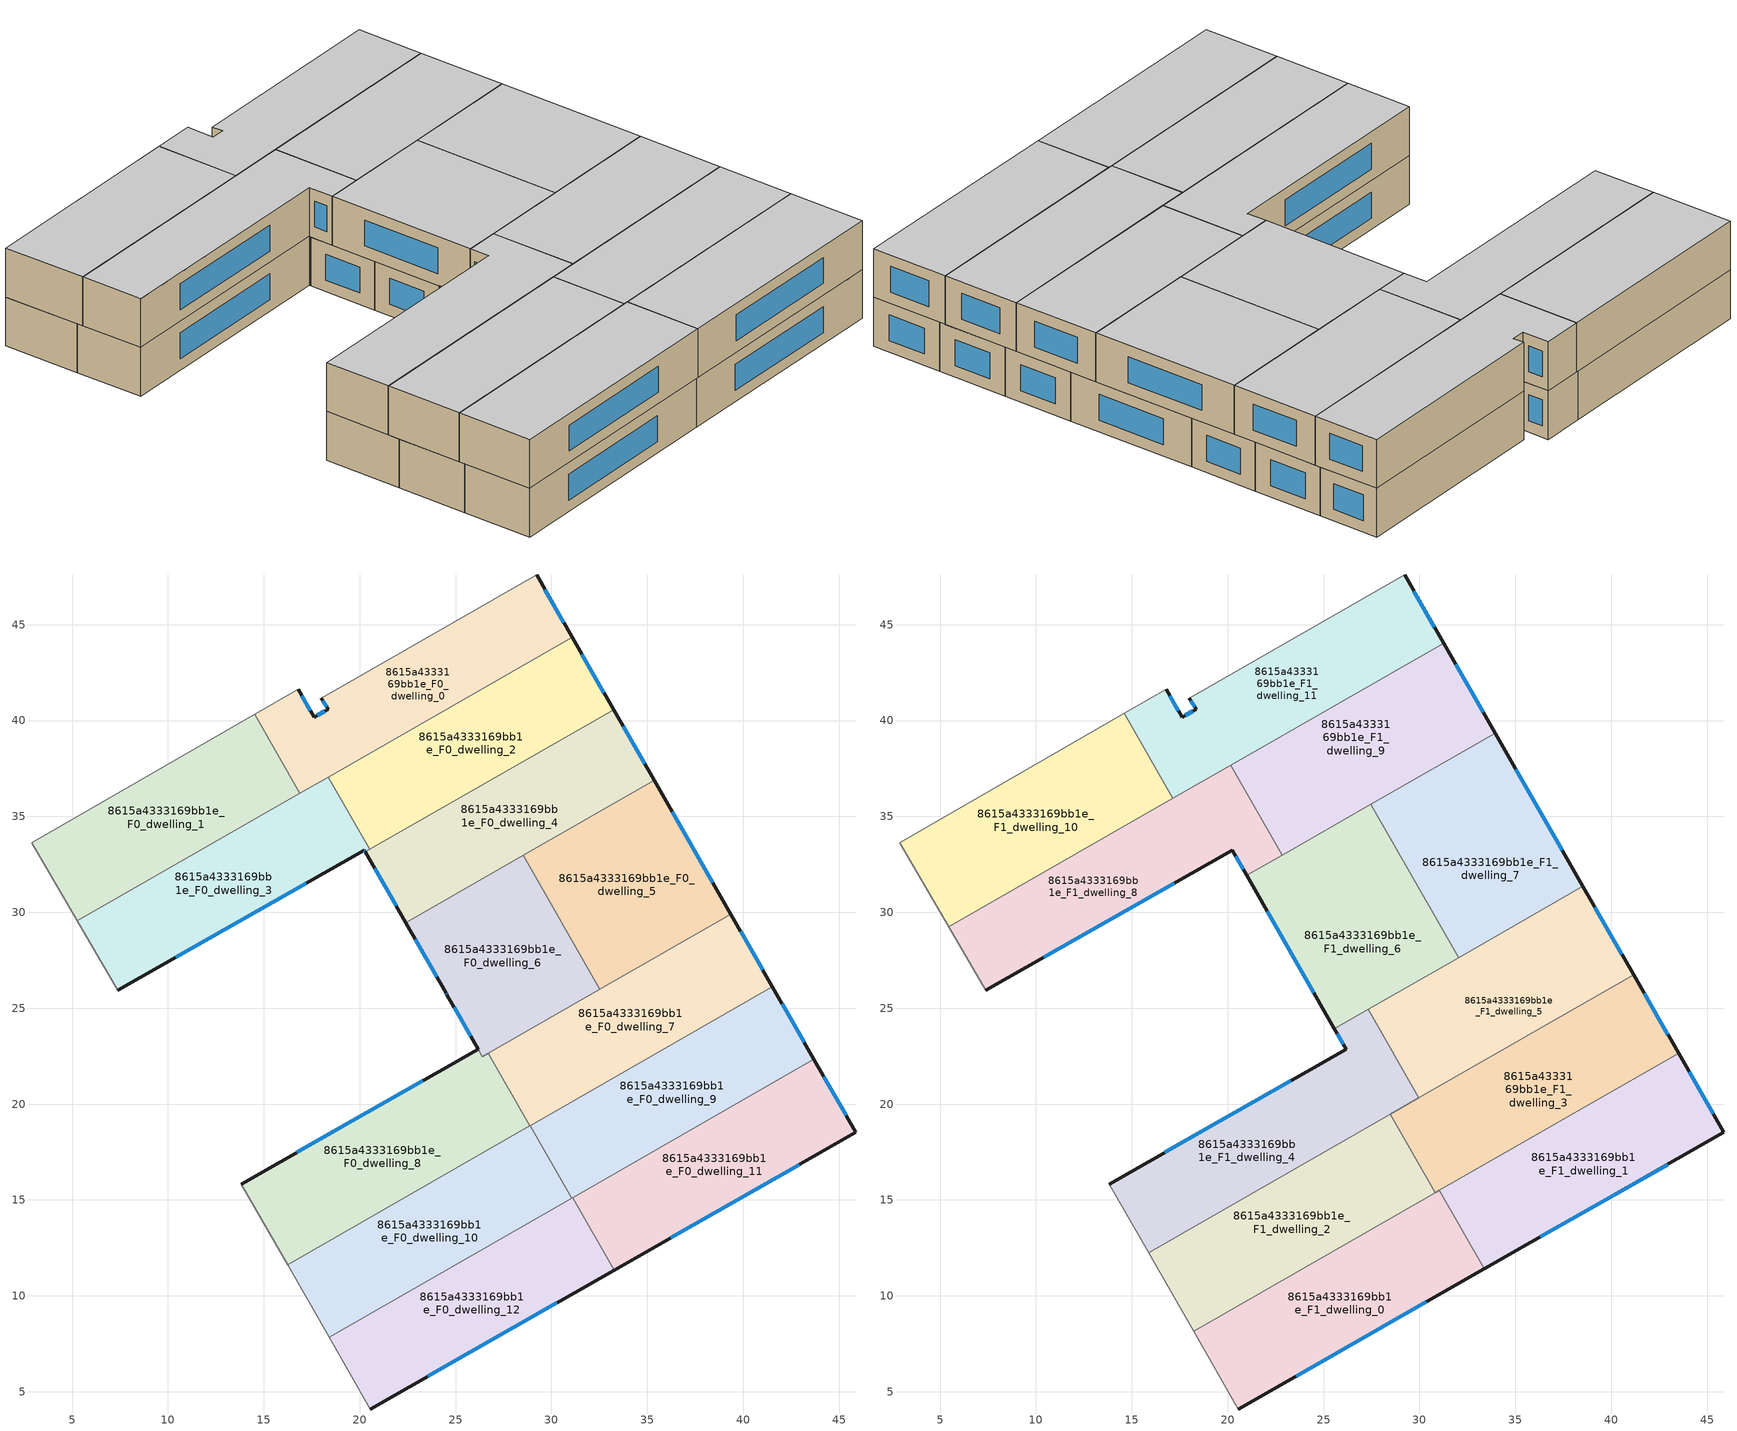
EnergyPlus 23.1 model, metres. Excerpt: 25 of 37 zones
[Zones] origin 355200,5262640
8615a4333169bb1e_F0_dwelling_0
 floor ground (EU_floor_Construction): 29.22,47.59 31.09,44.33 16.88,36.2 14.52,40.32 16.78,41.62 17.62,40.17 18.36,40.6 17.99,41.16 z0
 wall outside (EU_wall_Construction): 17.99,41.16 18.36,40.6 17.62,40.17 16.78,41.62 / 31.09,44.33 29.22,47.59 z0:3
 wall adiabatic (EU_wall_Construction): 29.22,47.59 17.99,41.16 / 16.78,41.62 14.52,40.32 z0:3
 wall to 8615a4333169bb1e_F0_dwelling_1 (EU_wall_Construction): 14.52,40.32 16.88,36.2 z0:3
 wall to 8615a4333169bb1e_F0_dwelling_2 (EU_wall_Construction): 18.37,37.05 31.09,44.33 z0:3
 wall to 8615a4333169bb1e_F0_dwelling_3 (EU_wall_Construction): 16.88,36.2 18.37,37.05 z0:3
 window (EU_Window_Construction): 18.08,41.03 18.27,40.73 / 30.65,45.1 29.66,46.82 / 17.43,40.51 16.98,41.28 / 18.18,40.5 17.79,40.27 z0.7:2.3
8615a4333169bb1e_F0_dwelling_1
 floor ground (EU_floor_Construction): 14.52,40.32 16.88,36.2 5.28,29.55 2.89,33.64 z0
 wall adiabatic (EU_wall_Construction): 14.52,40.32 2.89,33.64 5.28,29.55 z0:3
 wall to 8615a4333169bb1e_F0_dwelling_3 (EU_wall_Construction): 5.28,29.55 16.88,36.2 z0:3
 ceiling adiabatic (EU_roof_Construction): 16.88,36.2 14.52,40.32 2.89,33.64 5.28,29.55 z3
8615a4333169bb1e_F0_dwelling_10
 floor ground (EU_floor_Construction): 28.88,18.87 31.05,15.09 18.41,7.85 16.24,11.63 z0
 wall to 8615a4333169bb1e_F0_dwelling_9 (EU_wall_Construction): 31.05,15.09 28.88,18.87 z0:3
 wall adiabatic (EU_wall_Construction): 16.24,11.63 18.41,7.85 z0:3
 wall to 8615a4333169bb1e_F0_dwelling_8 (EU_wall_Construction): 28.88,18.87 16.24,11.63 z0:3
 wall to 8615a4333169bb1e_F0_dwelling_12 (EU_wall_Construction): 18.41,7.85 31.05,15.09 z0:3
 ceiling adiabatic (EU_roof_Construction): 30.81,15.38 28.83,18.84 16.24,11.63 18.22,8.17 z3
8615a4333169bb1e_F0_dwelling_11
 floor ground (EU_floor_Construction): 43.69,22.33 45.87,18.52 33.26,11.34 31.1,15.12 z0
 wall outside (EU_wall_Construction): 33.26,11.34 45.87,18.52 43.69,22.33 z0:3
 wall to 8615a4333169bb1e_F0_dwelling_12 (EU_wall_Construction): 31.1,15.12 33.26,11.34 z0:3
 wall to 8615a4333169bb1e_F0_dwelling_9 (EU_wall_Construction): 43.69,22.33 31.1,15.12 z0:3
 window (EU_Window_Construction): 36.22,13.03 42.91,16.83 / 45.36,19.42 44.2,21.44 z0.7:2.3
 ceiling adiabatic (EU_roof_Construction): 45.87,18.52 43.69,22.33 31.1,15.12 33.26,11.34 z3
8615a4333169bb1e_F0_dwelling_12
 floor ground (EU_floor_Construction): 31.1,15.12 33.26,11.34 20.56,4.1 18.41,7.85 z0
 wall outside (EU_wall_Construction): 20.56,4.1 33.26,11.34 z0:3
 wall adiabatic (EU_wall_Construction): 18.41,7.85 20.56,4.1 z0:3
 wall to 8615a4333169bb1e_F0_dwelling_9 (EU_wall_Construction): 31.1,15.12 31.05,15.09 z0:3
 window (EU_Window_Construction): 23.54,5.8 30.28,9.64 z0.7:2.3
8615a4333169bb1e_F0_dwelling_2
 floor ground (EU_floor_Construction): 31.09,44.33 33.24,40.58 20.53,33.29 18.37,37.05 z0
 wall outside (EU_wall_Construction): 33.24,40.58 31.09,44.33 z0:3
 wall to 8615a4333169bb1e_F0_dwelling_3 (EU_wall_Construction): 18.37,37.05 20.53,33.29 z0:3
 wall to 8615a4333169bb1e_F0_dwelling_4 (EU_wall_Construction): 20.53,33.29 33.24,40.58 z0:3
 window (EU_Window_Construction): 32.73,41.46 31.59,43.45 z0.7:2.3
8615a4333169bb1e_F0_dwelling_3
 floor ground (EU_floor_Construction): 18.37,37.05 20.53,33.29 20.28,33.15 20.23,33.24 7.38,25.93 5.28,29.55 z0
 wall outside (EU_wall_Construction): 7.38,25.93 20.23,33.24 20.28,33.15 z0:3
 wall adiabatic (EU_wall_Construction): 5.28,29.55 7.38,25.93 z0:3
 wall to 8615a4333169bb1e_F0_dwelling_4 (EU_wall_Construction): 20.28,33.15 20.53,33.29 z0:3
 window (EU_Window_Construction): 10.4,27.65 17.21,31.53 / 20.24,33.22 20.27,33.18 z0.7:2.3
 ceiling adiabatic (EU_roof_Construction): 18.55,36.75 18.37,37.05 5.28,29.55 5.46,29.24 z3
8615a4333169bb1e_F0_dwelling_4
 floor ground (EU_floor_Construction): 33.24,40.58 35.35,36.88 22.4,29.46 20.28,33.15 z0
 wall outside (EU_wall_Construction): 20.28,33.15 22.4,29.46 / 35.35,36.88 33.24,40.58 z0:3
 wall to 8615a4333169bb1e_F0_dwelling_5 (EU_wall_Construction): 28.52,32.97 35.35,36.88 z0:3
 wall to 8615a4333169bb1e_F0_dwelling_6 (EU_wall_Construction): 22.4,29.46 28.51,32.97 z0:3
 window (EU_Window_Construction): 20.78,32.29 21.9,30.33 / 34.86,37.75 33.74,39.71 z0.7:2.3
8615a4333169bb1e_F0_dwelling_5
 floor ground (EU_floor_Construction): 35.35,36.88 39.36,29.89 32.52,25.98 28.52,32.97 z0
 wall outside (EU_wall_Construction): 39.36,29.89 35.35,36.88 z0:3
 wall to 8615a4333169bb1e_F0_dwelling_6 (EU_wall_Construction): 28.52,32.97 32.52,25.98 z0:3
 wall to 8615a4333169bb1e_F0_dwelling_7 (EU_wall_Construction): 32.52,25.98 39.36,29.89 z0:3
 window (EU_Window_Construction): 38.42,31.54 36.29,35.24 z0.7:2.3
 ceiling adiabatic (EU_roof_Construction): 38.52,31.35 35.35,36.88 28.87,33.18 32.04,27.64 31.68,27.43 z3
8615a4333169bb1e_F0_dwelling_6
 floor ground (EU_floor_Construction): 28.52,32.97 32.52,25.98 26.4,22.47 24.54,25.71 24.51,25.77 22.4,29.46 z0
 wall outside (EU_wall_Construction): 22.4,29.46 24.51,25.77 24.54,25.71 / 24.55,25.71 26.18,22.87 z0:3
 wall to 8615a4333169bb1e_F0_dwelling_8 (EU_wall_Construction): 26.18,22.87 26.4,22.47 26.71,22.65 z0:3
 wall to 8615a4333169bb1e_F0_dwelling_7 (EU_wall_Construction): 26.71,22.65 32.52,25.98 z0:3
 window (EU_Window_Construction): 24.52,25.76 24.54,25.73 / 22.89,28.6 24.02,26.64 / 24.93,25.04 25.79,23.54 z0.7:2.3
8615a4333169bb1e_F0_dwelling_7
 floor ground (EU_floor_Construction): 39.36,29.89 41.52,26.11 28.88,18.87 26.71,22.65 z0
 wall outside (EU_wall_Construction): 41.52,26.11 39.36,29.89 z0:3
 wall to 8615a4333169bb1e_F0_dwelling_8 (EU_wall_Construction): 26.71,22.65 28.88,18.87 z0:3
 wall to 8615a4333169bb1e_F0_dwelling_9 (EU_wall_Construction): 28.88,18.87 41.52,26.11 z0:3
 window (EU_Window_Construction): 41.01,27 39.86,29.01 z0.7:2.3
 ceiling adiabatic (EU_roof_Construction): 41.52,26.11 39.36,29.89 28.16,23.48 29.96,20.33 28.52,19.5 28.88,18.87 z3
8615a4333169bb1e_F0_dwelling_8
 floor ground (EU_floor_Construction): 26.71,22.65 28.88,18.87 16.24,11.63 13.82,15.83 26.18,22.87 26.4,22.47 z0
 wall outside (EU_wall_Construction): 26.18,22.87 13.82,15.83 z0:3
 wall adiabatic (EU_wall_Construction): 13.82,15.83 16.24,11.63 z0:3
 window (EU_Window_Construction): 23.28,21.22 16.72,17.48 z0.7:2.3
 ceiling adiabatic (EU_roof_Construction): 28.88,18.87 28.52,19.5 15.87,12.26 16.24,11.63 z3
8615a4333169bb1e_F0_dwelling_9
 floor ground (EU_floor_Construction): 41.52,26.11 43.69,22.33 31.05,15.09 28.88,18.87 z0
 wall outside (EU_wall_Construction): 43.69,22.33 41.52,26.11 z0:3
 window (EU_Window_Construction): 43.18,23.22 42.03,25.23 z0.7:2.3
 ceiling adiabatic (EU_roof_Construction): 43.51,22.65 41.52,26.11 28.88,18.87 31.05,15.09 31.21,15.19 31.03,15.5 z3
8615a4333169bb1e_F1_dwelling_0
 floor to 8615a4333169bb1e_F0_dwelling_12 (EU_floor_Construction): 31.1,15.12 33.26,11.34 20.56,4.1 18.41,7.85 z3
 floor to 8615a4333169bb1e_F0_dwelling_10 (EU_floor_Construction): 30.87,15.41 31.05,15.09 18.41,7.85 18.22,8.17 z3
 floor adiabatic (EU_floor_Construction): 31.1,15.12 31.05,15.09 30.87,15.41 31.03,15.5 33.38,11.41 33.26,11.34 z3
 wall outside (EU_wall_Construction): 20.56,4.1 33.38,11.41 z3:6
 wall to 8615a4333169bb1e_F1_dwelling_1 (EU_wall_Construction): 33.38,11.41 31.03,15.5 z3:6
 wall adiabatic (EU_wall_Construction): 18.22,8.17 20.56,4.1 z3:6
 wall to 8615a4333169bb1e_F1_dwelling_2 (EU_wall_Construction): 30.81,15.38 18.22,8.17 z3:6
 wall to 8615a4333169bb1e_F1_dwelling_3 (EU_wall_Construction): 31.03,15.5 30.81,15.38 z3:6
 window (EU_Window_Construction): 23.57,5.82 30.37,9.69 z3.7:5.3
 ceiling to 8615a4333169bb1e_F2_dwelling_0 (EU_floor_Construction): 33.38,11.41 31.03,15.5 18.22,8.17 20.56,4.1 z6
8615a4333169bb1e_F1_dwelling_1
 floor adiabatic (EU_floor_Construction): 43.69,22.33 45.87,18.52 33.38,11.41 31.21,15.19 z3
 floor to 8615a4333169bb1e_F0_dwelling_9 (EU_floor_Construction): 43.51,22.65 43.69,22.33 31.21,15.19 31.03,15.5 z3
 wall outside (EU_wall_Construction): 33.38,11.41 45.87,18.52 43.51,22.65 z3:6
 wall to 8615a4333169bb1e_F1_dwelling_3 (EU_wall_Construction): 43.51,22.65 31.03,15.5 z3:6
 window (EU_Window_Construction): 45.32,19.49 44.06,21.68 / 36.31,13.08 42.94,16.85 z3.7:5.3
 ceiling to 8615a4333169bb1e_F2_dwelling_1 (EU_floor_Construction): 45.87,18.52 43.51,22.65 31.03,15.5 33.38,11.41 z6
8615a4333169bb1e_F1_dwelling_10
 floor to 8615a4333169bb1e_F0_dwelling_0 (EU_floor_Construction): 14.61,40.37 16.97,36.25 16.88,36.2 14.52,40.32 z3
 floor adiabatic (EU_floor_Construction): 14.52,40.32 16.88,36.2 16.97,36.25 17.15,35.94 5.46,29.24 2.89,33.64 z3
 wall adiabatic (EU_wall_Construction): 14.61,40.37 2.89,33.64 5.46,29.24 z3:6
 wall to 8615a4333169bb1e_F1_dwelling_11 (EU_wall_Construction): 17.15,35.94 14.61,40.37 z3:6
 wall to 8615a4333169bb1e_F1_dwelling_8 (EU_wall_Construction): 5.46,29.24 17.15,35.94 z3:6
 ceiling to 8615a4333169bb1e_F2_dwelling_10 (EU_floor_Construction): 17.15,35.94 14.61,40.37 2.89,33.64 5.46,29.24 z6
8615a4333169bb1e_F1_dwelling_11
 floor to 8615a4333169bb1e_F0_dwelling_0 (EU_floor_Construction): 29.22,47.59 31.08,44.33 16.97,36.25 14.61,40.37 16.78,41.62 17.62,40.17 18.36,40.6 17.99,41.16 z3
 floor to 8615a4333169bb1e_F0_dwelling_2 (EU_floor_Construction): 31.08,44.33 31.26,44.03 18.55,36.75 18.37,37.05 z3
 floor adiabatic (EU_floor_Construction): 18.37,37.05 18.55,36.75 17.15,35.94 16.97,36.25 z3
 wall outside (EU_wall_Construction): 17.99,41.16 18.36,40.6 17.62,40.17 16.78,41.62 / 31.26,44.03 29.22,47.59 z3:6
 wall adiabatic (EU_wall_Construction): 29.22,47.59 17.99,41.16 / 16.78,41.62 14.61,40.37 z3:6
 wall to 8615a4333169bb1e_F1_dwelling_9 (EU_wall_Construction): 20.15,37.66 31.26,44.03 z3:6
 wall to 8615a4333169bb1e_F1_dwelling_8 (EU_wall_Construction): 17.15,35.94 20.15,37.66 z3:6
 window (EU_Window_Construction): 18.08,41.03 18.27,40.73 / 30.78,44.86 29.7,46.75 / 17.43,40.51 16.98,41.28 / 18.18,40.5 17.79,40.27 z3.7:5.3
 ceiling to 8615a4333169bb1e_F2_dwelling_11 (EU_floor_Construction): 31.26,44.03 29.22,47.59 17.99,41.16 18.36,40.6 17.62,40.17 16.78,41.62 14.61,40.37 17.15,35.94 z6
8615a4333169bb1e_F1_dwelling_2
 floor adiabatic (EU_floor_Construction): 28.47,19.47 30.81,15.38 18.22,8.17 15.87,12.26 z3
 wall to 8615a4333169bb1e_F1_dwelling_3 (EU_wall_Construction): 30.81,15.38 28.47,19.47 z3:6
 wall adiabatic (EU_wall_Construction): 15.87,12.26 18.22,8.17 z3:6
 wall to 8615a4333169bb1e_F1_dwelling_4 (EU_wall_Construction): 28.47,19.47 15.87,12.26 z3:6
 ceiling to 8615a4333169bb1e_F2_dwelling_2 (EU_floor_Construction): 30.81,15.38 28.47,19.47 15.87,12.26 18.22,8.17 z6
8615a4333169bb1e_F1_dwelling_3
 floor adiabatic (EU_floor_Construction): 41.52,26.11 43.51,22.65 30.87,15.41 28.88,18.87 z3; 41.16,26.74 41.52,26.11 28.83,18.84 28.47,19.47 z3
 floor to 8615a4333169bb1e_F0_dwelling_10 (EU_floor_Construction): 28.88,18.87 30.87,15.41 30.81,15.38 28.83,18.84 z3
 wall outside (EU_wall_Construction): 43.51,22.65 41.16,26.74 z3:6
 wall to 8615a4333169bb1e_F1_dwelling_5 (EU_wall_Construction): 41.16,26.74 29.96,20.33 z3:6
 wall to 8615a4333169bb1e_F1_dwelling_4 (EU_wall_Construction): 29.96,20.33 28.47,19.47 z3:6
 window (EU_Window_Construction): 42.96,23.61 41.71,25.78 z3.7:5.3
 ceiling to 8615a4333169bb1e_F2_dwelling_3 (EU_floor_Construction): 43.51,22.65 41.16,26.74 28.47,19.47 30.81,15.38 z6
8615a4333169bb1e_F1_dwelling_4
 floor to 8615a4333169bb1e_F0_dwelling_8 (EU_floor_Construction): 26.71,22.65 28.52,19.5 15.87,12.26 13.82,15.83 26.18,22.87 26.4,22.47 z3
 floor to 8615a4333169bb1e_F0_dwelling_7 (EU_floor_Construction): 28.16,23.48 29.96,20.33 28.52,19.5 26.71,22.65 z3
 floor to 8615a4333169bb1e_F0_dwelling_6 (EU_floor_Construction): 27.33,24.94 28.16,23.48 26.4,22.47 25.57,23.93 z3
 wall outside (EU_wall_Construction): 25.57,23.93 26.18,22.87 13.82,15.83 z3:6
 wall to 8615a4333169bb1e_F1_dwelling_5 (EU_wall_Construction): 29.96,20.33 27.33,24.94 z3:6
 wall adiabatic (EU_wall_Construction): 13.82,15.83 15.87,12.26 z3:6
 wall to 8615a4333169bb1e_F1_dwelling_6 (EU_wall_Construction): 27.33,24.94 25.57,23.93 z3:6
 window (EU_Window_Construction): 23.28,21.22 16.72,17.48 / 25.71,23.68 26.03,23.12 z3.7:5.3
 ceiling to 8615a4333169bb1e_F2_dwelling_4 (EU_floor_Construction): 29.96,20.33 27.33,24.94 25.57,23.93 26.18,22.87 13.82,15.83 15.87,12.26 z6
8615a4333169bb1e_F1_dwelling_5
 floor to 8615a4333169bb1e_F0_dwelling_5 (EU_floor_Construction): 38.52,31.35 39.36,29.89 32.52,25.98 31.68,27.43 z3
 floor adiabatic (EU_floor_Construction): 39.36,29.89 41.16,26.74 29.96,20.33 28.16,23.48 z3
 floor to 8615a4333169bb1e_F0_dwelling_6 (EU_floor_Construction): 31.68,27.43 32.52,25.98 28.16,23.48 27.33,24.94 z3
 wall outside (EU_wall_Construction): 41.16,26.74 38.52,31.35 z3:6
 wall to 8615a4333169bb1e_F1_dwelling_7 (EU_wall_Construction): 38.52,31.35 32.05,27.64 z3:6
 wall to 8615a4333169bb1e_F1_dwelling_6 (EU_wall_Construction): 32.04,27.64 27.32,24.94 z3:6
 window (EU_Window_Construction): 40.54,27.83 39.14,30.27 z3.7:5.3
 ceiling to 8615a4333169bb1e_F2_dwelling_5 (EU_floor_Construction): 41.16,26.74 38.52,31.35 27.33,24.94 29.96,20.33 z6
8615a4333169bb1e_F1_dwelling_6
 floor to 8615a4333169bb1e_F0_dwelling_4 (EU_floor_Construction): 27.47,35.63 28.88,33.17 22.4,29.46 20.99,31.92 z3
 floor to 8615a4333169bb1e_F0_dwelling_6 (EU_floor_Construction): 28.52,32.97 31.68,27.43 25.57,23.93 22.4,29.46 z3
 floor to 8615a4333169bb1e_F0_dwelling_5 (EU_floor_Construction): 28.87,33.18 32.04,27.64 31.68,27.43 28.52,32.97 z3
 wall outside (EU_wall_Construction): 20.99,31.92 25.57,23.93 z3:6
 wall to 8615a4333169bb1e_F1_dwelling_7 (EU_wall_Construction): 32.04,27.64 27.47,35.63 z3:6
 wall to 8615a4333169bb1e_F1_dwelling_9 (EU_wall_Construction): 27.47,35.63 22.83,32.98 z3:6
 wall to 8615a4333169bb1e_F1_dwelling_8 (EU_wall_Construction): 22.83,32.98 20.99,31.92 z3:6
 window (EU_Window_Construction): 22.06,30.05 24.49,25.81 z3.7:5.3
 ceiling to 8615a4333169bb1e_F2_dwelling_6 (EU_floor_Construction): 32.04,27.64 27.47,35.63 20.99,31.92 25.57,23.93 z6
8615a4333169bb1e_F1_dwelling_7
 floor to 8615a4333169bb1e_F0_dwelling_4 (EU_floor_Construction): 33.94,39.34 35.35,36.88 28.88,33.17 27.47,35.63 z3
 floor adiabatic (EU_floor_Construction): 35.35,36.88 38.52,31.35 32.04,27.64 28.88,33.17 z3
 wall outside (EU_wall_Construction): 38.52,31.35 33.94,39.34 z3:6
 wall to 8615a4333169bb1e_F1_dwelling_9 (EU_wall_Construction): 33.94,39.34 27.47,35.64 z3:6
 window (EU_Window_Construction): 37.45,33.23 35.02,37.47 z3.7:5.3
 ceiling to 8615a4333169bb1e_F2_dwelling_7 (EU_floor_Construction): 38.52,31.35 33.94,39.34 27.47,35.63 32.04,27.64 z6
8615a4333169bb1e_F1_dwelling_8
 floor to 8615a4333169bb1e_F0_dwelling_3 (EU_floor_Construction): 18.55,36.75 20.53,33.29 20.28,33.15 20.23,33.24 7.38,25.93 5.46,29.24 z3
 floor to 8615a4333169bb1e_F0_dwelling_2 (EU_floor_Construction): 20.15,37.66 22.13,34.21 20.53,33.29 18.55,36.75 z3
 floor to 8615a4333169bb1e_F0_dwelling_4 (EU_floor_Construction): 22.13,34.21 22.83,32.98 20.99,31.92 20.28,33.15 20.53,33.29 z3
 wall outside (EU_wall_Construction): 7.38,25.93 20.23,33.24 20.99,31.92 z3:6
 wall to 8615a4333169bb1e_F1_dwelling_9 (EU_wall_Construction): 22.83,32.98 20.15,37.66 z3:6
 wall adiabatic (EU_wall_Construction): 5.46,29.24 7.38,25.93 z3:6
 window (EU_Window_Construction): 20.41,32.93 20.81,32.23 / 10.4,27.65 17.21,31.53 z3.7:5.3
 ceiling to 8615a4333169bb1e_F2_dwelling_8 (EU_floor_Construction): 20.99,31.92 22.83,32.98 20.15,37.66 5.46,29.24 7.38,25.93 20.23,33.24 z6
8615a4333169bb1e_F1_dwelling_9
 floor to 8615a4333169bb1e_F0_dwelling_2 (EU_floor_Construction): 31.26,44.03 33.24,40.57 22.13,34.21 20.15,37.66 z3
 floor to 8615a4333169bb1e_F0_dwelling_4 (EU_floor_Construction): 33.24,40.57 33.94,39.34 22.83,32.98 22.13,34.21 z3
 wall outside (EU_wall_Construction): 33.94,39.34 31.26,44.03 z3:6
 window (EU_Window_Construction): 33.31,40.44 31.89,42.93 z3.7:5.3
 ceiling to 8615a4333169bb1e_F2_dwelling_9 (EU_floor_Construction): 33.94,39.34 31.26,44.03 20.15,37.66 22.83,32.98 z6
[Building]
EU S2 Campaign: North Axis=0; Terrain=City; Solar Distribution=FullExterior
[Site:Location]
Budapest.Ferenc.Liszt.Intl.AP: Latitude=47.437; Longitude=19.256; Time Zone=1; Elevation=185
[SizingPeriod:WeatherFileDays]
AnnualSizingPeriod: Begin Month=1; Begin Day of Month=1; End Month=12; End Day of Month=31; Day of Week for Start Day=Monday; Use Weather File Daylight Saving Period=No; Use Weather File Rain and Snow Indicators=No
[MATERIAL]
EU_InternalMass_Material: Roughness=MediumRough; Thickness=0.1; Conductivity=1; Density=1800; Specific Heat=900; Thermal Absorptance=0.9; Solar Absorptance=0.7; Visible Absorptance=0.7
[MATERIAL:NOMASS] Roughness=MediumRough; Thermal Absorptance=0.9; Solar Absorptance=0.7; Visible Absorptance=0.7
Name | Thermal Resistance
EU_wall_NoMass | 0.832559
EU_roof_NoMass | 1.39638
EU_floor_NoMass | 0.872794
[WINDOWMATERIAL:SIMPLEGLAZINGSYSTEM]
EU_Window_SimpleGlazing: UFactor=2.79869; Solar Heat Gain Coefficient=0.75; Visible Transmittance=0.75
[CONSTRUCTION]
EU_wall_Construction: EU_wall_NoMass
EU_roof_Construction: EU_roof_NoMass
EU_floor_Construction: EU_floor_NoMass
EU_Window_Construction: EU_Window_SimpleGlazing
EU_InternalMass_Construction: EU_InternalMass_Material
[ZONE] Type=1; Multiplier=1; Ceiling Height=autocalculate; Floor Area=autocalculate; Part of Total Floor Area=Yes
Name | Volume
8615a4333169bb1e_F0_dwelling_0 | 190.445
8615a4333169bb1e_F1_dwelling_0 | 208.193
8615a4333169bb1e_F0_dwelling_1; 8615a4333169bb1e_F0_dwelling_11 | 190.437
8615a4333169bb1e_F1_dwelling_1 | 204.393
8615a4333169bb1e_F0_dwelling_10 | 190.458
8615a4333169bb1e_F1_dwelling_10 | 206.314
8615a4333169bb1e_F1_dwelling_11 | 206.334
8615a4333169bb1e_F0_dwelling_12 | 190.431
8615a4333169bb1e_F0_dwelling_2; 8615a4333169bb1e_F0_dwelling_7 | 190.463
8615a4333169bb1e_F1_dwelling_2 | 205.519
8615a4333169bb1e_F0_dwelling_3 | 190.459
8615a4333169bb1e_F1_dwelling_3 | 207.172
8615a4333169bb1e_F0_dwelling_4 | 190.47
8615a4333169bb1e_F1_dwelling_4 | 207.119
8615a4333169bb1e_F0_dwelling_5 | 190.427
8615a4333169bb1e_F1_dwelling_5 | 205.513
8615a4333169bb1e_F0_dwelling_6 | 170.403
8615a4333169bb1e_F1_dwelling_6 | 206.351
8615a4333169bb1e_F1_dwelling_7 | 206.296
8615a4333169bb1e_F0_dwelling_8 | 210.537
8615a4333169bb1e_F1_dwelling_8 | 205.417
8615a4333169bb1e_F0_dwelling_9 | 190.45
8615a4333169bb1e_F1_dwelling_9 | 207.215
[INTERNALMASS] Construction=EU_InternalMass_Construction
Name | Zone or ZoneList | Surface Area
8615a4333169bb1e_F0_dwelling_0_EU_InternalMass | 8615a4333169bb1e_F0_dwelling_0 | 63.4815
8615a4333169bb1e_F0_dwelling_1_EU_InternalMass | 8615a4333169bb1e_F0_dwelling_1 | 63.48
8615a4333169bb1e_F0_dwelling_2_EU_InternalMass | 8615a4333169bb1e_F0_dwelling_2 | 63.4879
8615a4333169bb1e_F0_dwelling_3_EU_InternalMass | 8615a4333169bb1e_F0_dwelling_3 | 63.4871
8615a4333169bb1e_F0_dwelling_4_EU_InternalMass | 8615a4333169bb1e_F0_dwelling_4 | 63.4901
8615a4333169bb1e_F0_dwelling_5_EU_InternalMass | 8615a4333169bb1e_F0_dwelling_5 | 63.4753
8615a4333169bb1e_F0_dwelling_6_EU_InternalMass | 8615a4333169bb1e_F0_dwelling_6 | 56.8013
8615a4333169bb1e_F0_dwelling_7_EU_InternalMass | 8615a4333169bb1e_F0_dwelling_7 | 63.4871
8615a4333169bb1e_F0_dwelling_8_EU_InternalMass | 8615a4333169bb1e_F0_dwelling_8 | 70.1777
8615a4333169bb1e_F0_dwelling_9_EU_InternalMass | 8615a4333169bb1e_F0_dwelling_9 | 63.4829
8615a4333169bb1e_F0_dwelling_10_EU_InternalMass | 8615a4333169bb1e_F0_dwelling_10 | 63.4842
8615a4333169bb1e_F0_dwelling_11_EU_InternalMass | 8615a4333169bb1e_F0_dwelling_11 | 63.4773
8615a4333169bb1e_F0_dwelling_12_EU_InternalMass | 8615a4333169bb1e_F0_dwelling_12 | 63.4756
8615a4333169bb1e_F1_dwelling_0_EU_InternalMass | 8615a4333169bb1e_F1_dwelling_0 | 69.3976
8615a4333169bb1e_F1_dwelling_1_EU_InternalMass | 8615a4333169bb1e_F1_dwelling_1 | 68.1377
8615a4333169bb1e_F1_dwelling_2_EU_InternalMass | 8615a4333169bb1e_F1_dwelling_2 | 68.5016
8615a4333169bb1e_F1_dwelling_3_EU_InternalMass | 8615a4333169bb1e_F1_dwelling_3 | 69.0623
8615a4333169bb1e_F1_dwelling_4_EU_InternalMass | 8615a4333169bb1e_F1_dwelling_4 | 69.0397
8615a4333169bb1e_F1_dwelling_5_EU_InternalMass | 8615a4333169bb1e_F1_dwelling_5 | 68.5042
8615a4333169bb1e_F1_dwelling_6_EU_InternalMass | 8615a4333169bb1e_F1_dwelling_6 | 68.7837
8615a4333169bb1e_F1_dwelling_7_EU_InternalMass | 8615a4333169bb1e_F1_dwelling_7 | 68.7652
8615a4333169bb1e_F1_dwelling_8_EU_InternalMass | 8615a4333169bb1e_F1_dwelling_8 | 68.4696
8615a4333169bb1e_F1_dwelling_9_EU_InternalMass | 8615a4333169bb1e_F1_dwelling_9 | 69.0738
8615a4333169bb1e_F1_dwelling_10_EU_InternalMass | 8615a4333169bb1e_F1_dwelling_10 | 68.7715
8615a4333169bb1e_F1_dwelling_11_EU_InternalMass | 8615a4333169bb1e_F1_dwelling_11 | 68.7781
[OTHEREQUIPMENT] Fuel Type=Electricity; Design Level Calculation Method=Watts/Area; Power per Zone Floor Area=1; Fraction Latent=0; Fraction Radiant=0; Fraction Lost=0; Carbon Dioxide Generation Rate=0; EndUse Subcategory=EU_Step8_InternalGains
Name | Zone or ZoneList or Space or SpaceList | Schedule
EU_Step8_InternalGain_8615a4333169bb1e_F0_dwelling_0_f000 | 8615a4333169bb1e_F0_dwelling_0 | EU_Step8_GainSchedule_8615a4333169bb1e_F0_dwelling_0_f000
EU_Step8_InternalGain_8615a4333169bb1e_F0_dwelling_1_f000 | 8615a4333169bb1e_F0_dwelling_1 | EU_Step8_GainSchedule_8615a4333169bb1e_F0_dwelling_1_f000
EU_Step8_InternalGain_8615a4333169bb1e_F0_dwelling_2_f000 | 8615a4333169bb1e_F0_dwelling_2 | EU_Step8_GainSchedule_8615a4333169bb1e_F0_dwelling_2_f000
EU_Step8_InternalGain_8615a4333169bb1e_F0_dwelling_3_f000 | 8615a4333169bb1e_F0_dwelling_3 | EU_Step8_GainSchedule_8615a4333169bb1e_F0_dwelling_3_f000
EU_Step8_InternalGain_8615a4333169bb1e_F0_dwelling_4_f000 | 8615a4333169bb1e_F0_dwelling_4 | EU_Step8_GainSchedule_8615a4333169bb1e_F0_dwelling_4_f000
EU_Step8_InternalGain_8615a4333169bb1e_F0_dwelling_5_f000 | 8615a4333169bb1e_F0_dwelling_5 | EU_Step8_GainSchedule_8615a4333169bb1e_F0_dwelling_5_f000
EU_Step8_InternalGain_8615a4333169bb1e_F0_dwelling_6_f000 | 8615a4333169bb1e_F0_dwelling_6 | EU_Step8_GainSchedule_8615a4333169bb1e_F0_dwelling_6_f000
EU_Step8_InternalGain_8615a4333169bb1e_F0_dwelling_7_f000 | 8615a4333169bb1e_F0_dwelling_7 | EU_Step8_GainSchedule_8615a4333169bb1e_F0_dwelling_7_f000
EU_Step8_InternalGain_8615a4333169bb1e_F0_dwelling_8_f000 | 8615a4333169bb1e_F0_dwelling_8 | EU_Step8_GainSchedule_8615a4333169bb1e_F0_dwelling_8_f000
EU_Step8_InternalGain_8615a4333169bb1e_F0_dwelling_9_f000 | 8615a4333169bb1e_F0_dwelling_9 | EU_Step8_GainSchedule_8615a4333169bb1e_F0_dwelling_9_f000
EU_Step8_InternalGain_8615a4333169bb1e_F0_dwelling_10_f000 | 8615a4333169bb1e_F0_dwelling_10 | EU_Step8_GainSchedule_8615a4333169bb1e_F0_dwelling_10_f000
EU_Step8_InternalGain_8615a4333169bb1e_F0_dwelling_11_f000 | 8615a4333169bb1e_F0_dwelling_11 | EU_Step8_GainSchedule_8615a4333169bb1e_F0_dwelling_11_f000
EU_Step8_InternalGain_8615a4333169bb1e_F0_dwelling_12_f000 | 8615a4333169bb1e_F0_dwelling_12 | EU_Step8_GainSchedule_8615a4333169bb1e_F0_dwelling_12_f000
EU_Step8_InternalGain_8615a4333169bb1e_F1_dwelling_0_f000 | 8615a4333169bb1e_F1_dwelling_0 | EU_Step8_GainSchedule_8615a4333169bb1e_F1_dwelling_0_f000
EU_Step8_InternalGain_8615a4333169bb1e_F1_dwelling_1_f000 | 8615a4333169bb1e_F1_dwelling_1 | EU_Step8_GainSchedule_8615a4333169bb1e_F1_dwelling_1_f000
EU_Step8_InternalGain_8615a4333169bb1e_F1_dwelling_2_f000 | 8615a4333169bb1e_F1_dwelling_2 | EU_Step8_GainSchedule_8615a4333169bb1e_F1_dwelling_2_f000
EU_Step8_InternalGain_8615a4333169bb1e_F1_dwelling_3_f000 | 8615a4333169bb1e_F1_dwelling_3 | EU_Step8_GainSchedule_8615a4333169bb1e_F1_dwelling_3_f000
EU_Step8_InternalGain_8615a4333169bb1e_F1_dwelling_4_f000 | 8615a4333169bb1e_F1_dwelling_4 | EU_Step8_GainSchedule_8615a4333169bb1e_F1_dwelling_4_f000
EU_Step8_InternalGain_8615a4333169bb1e_F1_dwelling_5_f000 | 8615a4333169bb1e_F1_dwelling_5 | EU_Step8_GainSchedule_8615a4333169bb1e_F1_dwelling_5_f000
EU_Step8_InternalGain_8615a4333169bb1e_F1_dwelling_6_f000 | 8615a4333169bb1e_F1_dwelling_6 | EU_Step8_GainSchedule_8615a4333169bb1e_F1_dwelling_6_f000
EU_Step8_InternalGain_8615a4333169bb1e_F1_dwelling_7_f000 | 8615a4333169bb1e_F1_dwelling_7 | EU_Step8_GainSchedule_8615a4333169bb1e_F1_dwelling_7_f000
EU_Step8_InternalGain_8615a4333169bb1e_F1_dwelling_8_f000 | 8615a4333169bb1e_F1_dwelling_8 | EU_Step8_GainSchedule_8615a4333169bb1e_F1_dwelling_8_f000
EU_Step8_InternalGain_8615a4333169bb1e_F1_dwelling_9_f000 | 8615a4333169bb1e_F1_dwelling_9 | EU_Step8_GainSchedule_8615a4333169bb1e_F1_dwelling_9_f000
EU_Step8_InternalGain_8615a4333169bb1e_F1_dwelling_10_f000 | 8615a4333169bb1e_F1_dwelling_10 | EU_Step8_GainSchedule_8615a4333169bb1e_F1_dwelling_10_f000
EU_Step8_InternalGain_8615a4333169bb1e_F1_dwelling_11_f000 | 8615a4333169bb1e_F1_dwelling_11 | EU_Step8_GainSchedule_8615a4333169bb1e_F1_dwelling_11_f000
[ZONEVENTILATION:DESIGNFLOWRATE] Schedule=EU_AlwaysOn; Design Flow Rate Calculation Method=AirChanges/Hour; Air Changes per Hour=0.475469; Ventilation Type=Natural; Fan Pressure Rise=0; Fan Total Efficiency=1; Constant Term Coefficient=1; Temperature Term Coefficient=0; Velocity Term Coefficient=0; Velocity Squared Term Coefficient=0; Minimum Indoor Temperature=-100; Maximum Indoor Temperature=100; Delta Temperature=-100; Minimum Outdoor Temperature=-100; Maximum Outdoor Temperature=100; Maximum Wind Speed=40
Name | Zone or ZoneList or Space or SpaceList
EU_ConstantAir_8615a4333169bb1e_F0_dwelling_0 | 8615a4333169bb1e_F0_dwelling_0
EU_ConstantAir_8615a4333169bb1e_F0_dwelling_1 | 8615a4333169bb1e_F0_dwelling_1
EU_ConstantAir_8615a4333169bb1e_F0_dwelling_2 | 8615a4333169bb1e_F0_dwelling_2
EU_ConstantAir_8615a4333169bb1e_F0_dwelling_3 | 8615a4333169bb1e_F0_dwelling_3
EU_ConstantAir_8615a4333169bb1e_F0_dwelling_4 | 8615a4333169bb1e_F0_dwelling_4
EU_ConstantAir_8615a4333169bb1e_F0_dwelling_5 | 8615a4333169bb1e_F0_dwelling_5
EU_ConstantAir_8615a4333169bb1e_F0_dwelling_6 | 8615a4333169bb1e_F0_dwelling_6
EU_ConstantAir_8615a4333169bb1e_F0_dwelling_7 | 8615a4333169bb1e_F0_dwelling_7
EU_ConstantAir_8615a4333169bb1e_F0_dwelling_8 | 8615a4333169bb1e_F0_dwelling_8
EU_ConstantAir_8615a4333169bb1e_F0_dwelling_9 | 8615a4333169bb1e_F0_dwelling_9
EU_ConstantAir_8615a4333169bb1e_F0_dwelling_10 | 8615a4333169bb1e_F0_dwelling_10
EU_ConstantAir_8615a4333169bb1e_F0_dwelling_11 | 8615a4333169bb1e_F0_dwelling_11
EU_ConstantAir_8615a4333169bb1e_F0_dwelling_12 | 8615a4333169bb1e_F0_dwelling_12
EU_ConstantAir_8615a4333169bb1e_F1_dwelling_0 | 8615a4333169bb1e_F1_dwelling_0
EU_ConstantAir_8615a4333169bb1e_F1_dwelling_1 | 8615a4333169bb1e_F1_dwelling_1
EU_ConstantAir_8615a4333169bb1e_F1_dwelling_2 | 8615a4333169bb1e_F1_dwelling_2
EU_ConstantAir_8615a4333169bb1e_F1_dwelling_3 | 8615a4333169bb1e_F1_dwelling_3
EU_ConstantAir_8615a4333169bb1e_F1_dwelling_4 | 8615a4333169bb1e_F1_dwelling_4
EU_ConstantAir_8615a4333169bb1e_F1_dwelling_5 | 8615a4333169bb1e_F1_dwelling_5
EU_ConstantAir_8615a4333169bb1e_F1_dwelling_6 | 8615a4333169bb1e_F1_dwelling_6
EU_ConstantAir_8615a4333169bb1e_F1_dwelling_7 | 8615a4333169bb1e_F1_dwelling_7
EU_ConstantAir_8615a4333169bb1e_F1_dwelling_8 | 8615a4333169bb1e_F1_dwelling_8
EU_ConstantAir_8615a4333169bb1e_F1_dwelling_9 | 8615a4333169bb1e_F1_dwelling_9
EU_ConstantAir_8615a4333169bb1e_F1_dwelling_10 | 8615a4333169bb1e_F1_dwelling_10
EU_ConstantAir_8615a4333169bb1e_F1_dwelling_11 | 8615a4333169bb1e_F1_dwelling_11
[HVACTEMPLATE:THERMOSTAT] Constant Heating Setpoint=20; Constant Cooling Setpoint=50
EU_HeatOnly_8615a4333169bb1e_F0_dwelling_0; EU_HeatOnly_8615a4333169bb1e_F0_dwelling_1; EU_HeatOnly_8615a4333169bb1e_F0_dwelling_2; EU_HeatOnly_8615a4333169bb1e_F0_dwelling_3; EU_HeatOnly_8615a4333169bb1e_F0_dwelling_4; EU_HeatOnly_8615a4333169bb1e_F0_dwelling_5; EU_HeatOnly_8615a4333169bb1e_F0_dwelling_6; EU_HeatOnly_8615a4333169bb1e_F0_dwelling_7; EU_HeatOnly_8615a4333169bb1e_F0_dwelling_8; EU_HeatOnly_8615a4333169bb1e_F0_dwelling_9; EU_HeatOnly_8615a4333169bb1e_F0_dwelling_10; EU_HeatOnly_8615a4333169bb1e_F0_dwelling_11; EU_HeatOnly_8615a4333169bb1e_F0_dwelling_12; EU_HeatOnly_8615a4333169bb1e_F1_dwelling_0; EU_HeatOnly_8615a4333169bb1e_F1_dwelling_1; EU_HeatOnly_8615a4333169bb1e_F1_dwelling_2; EU_HeatOnly_8615a4333169bb1e_F1_dwelling_3; EU_HeatOnly_8615a4333169bb1e_F1_dwelling_4; EU_HeatOnly_8615a4333169bb1e_F1_dwelling_5; EU_HeatOnly_8615a4333169bb1e_F1_dwelling_6; EU_HeatOnly_8615a4333169bb1e_F1_dwelling_7; EU_HeatOnly_8615a4333169bb1e_F1_dwelling_8; EU_HeatOnly_8615a4333169bb1e_F1_dwelling_9; EU_HeatOnly_8615a4333169bb1e_F1_dwelling_10; EU_HeatOnly_8615a4333169bb1e_F1_dwelling_11; EU_HeatOnly_8615a4333169bb1e_F2_dwelling_0; EU_HeatOnly_8615a4333169bb1e_F2_dwelling_1; EU_HeatOnly_8615a4333169bb1e_F2_dwelling_2; EU_HeatOnly_8615a4333169bb1e_F2_dwelling_3; EU_HeatOnly_8615a4333169bb1e_F2_dwelling_4; EU_HeatOnly_8615a4333169bb1e_F2_dwelling_5; EU_HeatOnly_8615a4333169bb1e_F2_dwelling_6; EU_HeatOnly_8615a4333169bb1e_F2_dwelling_7; EU_HeatOnly_8615a4333169bb1e_F2_dwelling_8; EU_HeatOnly_8615a4333169bb1e_F2_dwelling_9; EU_HeatOnly_8615a4333169bb1e_F2_dwelling_10; EU_HeatOnly_8615a4333169bb1e_F2_dwelling_11
[HVACTEMPLATE:ZONE:IDEALLOADSAIRSYSTEM] System Availability Schedule=EU_AlwaysOn; Maximum Heating Supply Air Temperature=50; Minimum Cooling Supply Air Temperature=13; Maximum Heating Supply Air Humidity Ratio=0.0156; Minimum Cooling Supply Air Humidity Ratio=0.0077; Heating Limit=NoLimit; Cooling Limit=NoLimit; Heating Availability Schedule=EU_AlwaysOn; Cooling Availability Schedule=EU_CoolingOff; Dehumidification Control Type=ConstantSensibleHeatRatio; Cooling Sensible Heat Ratio=0.7; Dehumidification Setpoint=60; Humidification Control Type=None; Humidification Setpoint=30; Outdoor Air Method=None; Outdoor Air Flow Rate per Person=0.00944; Outdoor Air Flow Rate per Zone Floor Area=0; Outdoor Air Flow Rate per Zone=0; Demand Controlled Ventilation Type=None; Outdoor Air Economizer Type=NoEconomizer; Heat Recovery Type=None; Sensible Heat Recovery Effectiveness=0.7; Latent Heat Recovery Effectiveness=0.65
Name | Template Thermostat
8615a4333169bb1e_F0_dwelling_0 | EU_HeatOnly_8615a4333169bb1e_F0_dwelling_0
8615a4333169bb1e_F0_dwelling_1 | EU_HeatOnly_8615a4333169bb1e_F0_dwelling_1
8615a4333169bb1e_F0_dwelling_2 | EU_HeatOnly_8615a4333169bb1e_F0_dwelling_2
8615a4333169bb1e_F0_dwelling_3 | EU_HeatOnly_8615a4333169bb1e_F0_dwelling_3
8615a4333169bb1e_F0_dwelling_4 | EU_HeatOnly_8615a4333169bb1e_F0_dwelling_4
8615a4333169bb1e_F0_dwelling_5 | EU_HeatOnly_8615a4333169bb1e_F0_dwelling_5
8615a4333169bb1e_F0_dwelling_6 | EU_HeatOnly_8615a4333169bb1e_F0_dwelling_6
8615a4333169bb1e_F0_dwelling_7 | EU_HeatOnly_8615a4333169bb1e_F0_dwelling_7
8615a4333169bb1e_F0_dwelling_8 | EU_HeatOnly_8615a4333169bb1e_F0_dwelling_8
8615a4333169bb1e_F0_dwelling_9 | EU_HeatOnly_8615a4333169bb1e_F0_dwelling_9
8615a4333169bb1e_F0_dwelling_10 | EU_HeatOnly_8615a4333169bb1e_F0_dwelling_10
8615a4333169bb1e_F0_dwelling_11 | EU_HeatOnly_8615a4333169bb1e_F0_dwelling_11
8615a4333169bb1e_F0_dwelling_12 | EU_HeatOnly_8615a4333169bb1e_F0_dwelling_12
8615a4333169bb1e_F1_dwelling_0 | EU_HeatOnly_8615a4333169bb1e_F1_dwelling_0
8615a4333169bb1e_F1_dwelling_1 | EU_HeatOnly_8615a4333169bb1e_F1_dwelling_1
8615a4333169bb1e_F1_dwelling_2 | EU_HeatOnly_8615a4333169bb1e_F1_dwelling_2
8615a4333169bb1e_F1_dwelling_3 | EU_HeatOnly_8615a4333169bb1e_F1_dwelling_3
8615a4333169bb1e_F1_dwelling_4 | EU_HeatOnly_8615a4333169bb1e_F1_dwelling_4
8615a4333169bb1e_F1_dwelling_5 | EU_HeatOnly_8615a4333169bb1e_F1_dwelling_5
8615a4333169bb1e_F1_dwelling_6 | EU_HeatOnly_8615a4333169bb1e_F1_dwelling_6
8615a4333169bb1e_F1_dwelling_7 | EU_HeatOnly_8615a4333169bb1e_F1_dwelling_7
8615a4333169bb1e_F1_dwelling_8 | EU_HeatOnly_8615a4333169bb1e_F1_dwelling_8
8615a4333169bb1e_F1_dwelling_9 | EU_HeatOnly_8615a4333169bb1e_F1_dwelling_9
8615a4333169bb1e_F1_dwelling_10 | EU_HeatOnly_8615a4333169bb1e_F1_dwelling_10
8615a4333169bb1e_F1_dwelling_11 | EU_HeatOnly_8615a4333169bb1e_F1_dwelling_11
[SIZING:ZONE] Zone Cooling Design Supply Air Temperature Input Method=SupplyAirTemperature; Zone Cooling Design Supply Air Temperature=13; Zone Heating Design Supply Air Temperature Input Method=SupplyAirTemperature; Zone Heating Design Supply Air Temperature=50; Zone Cooling Design Supply Air Humidity Ratio=0.008; Zone Heating Design Supply Air Humidity Ratio=0.008; Cooling Design Air Flow Method=DesignDay; Cooling Design Air Flow Rate=0; Cooling Minimum Air Flow per Zone Floor Area=0.000762; Cooling Minimum Air Flow=0; Cooling Minimum Air Flow Fraction=0.2; Heating Design Air Flow Method=DesignDay; Heating Design Air Flow Rate=0; Heating Maximum Air Flow per Zone Floor Area=0.002032; Heating Maximum Air Flow=0.141576; Heating Maximum Air Flow Fraction=0.3; Account for Dedicated Outdoor Air System=No; Dedicated Outdoor Air System Control Strategy=NeutralSupplyAir; Dedicated Outdoor Air Low Setpoint Temperature for Design=autosize; Dedicated Outdoor Air High Setpoint Temperature for Design=autosize; Zone Load Sizing Method=Sensible Load Only No Latent Load; Zone Latent Cooling Design Supply Air Humidity Ratio Input Method=HumidityRatioDifference; Zone Cooling Design Supply Air Humidity Ratio Difference=0.005; Zone Latent Heating Design Supply Air Humidity Ratio Input Method=HumidityRatioDifference; Zone Humidification Design Supply Air Humidity Ratio Difference=0.005
8615a4333169bb1e_F0_dwelling_0; 8615a4333169bb1e_F0_dwelling_1; 8615a4333169bb1e_F0_dwelling_2; 8615a4333169bb1e_F0_dwelling_3; 8615a4333169bb1e_F0_dwelling_4; 8615a4333169bb1e_F0_dwelling_5; 8615a4333169bb1e_F0_dwelling_6; 8615a4333169bb1e_F0_dwelling_7; 8615a4333169bb1e_F0_dwelling_8; 8615a4333169bb1e_F0_dwelling_9; 8615a4333169bb1e_F0_dwelling_10; 8615a4333169bb1e_F0_dwelling_11; 8615a4333169bb1e_F0_dwelling_12; 8615a4333169bb1e_F1_dwelling_0; 8615a4333169bb1e_F1_dwelling_1; 8615a4333169bb1e_F1_dwelling_2; 8615a4333169bb1e_F1_dwelling_3; 8615a4333169bb1e_F1_dwelling_4; 8615a4333169bb1e_F1_dwelling_5; 8615a4333169bb1e_F1_dwelling_6; 8615a4333169bb1e_F1_dwelling_7; 8615a4333169bb1e_F1_dwelling_8; 8615a4333169bb1e_F1_dwelling_9; 8615a4333169bb1e_F1_dwelling_10; 8615a4333169bb1e_F1_dwelling_11
[SCHEDULE:CONSTANT]
Name | Hourly Value
EU_AlwaysOn | 1
EU_CoolingOff | 0
[SCHEDULE:FILE] Column Number=1; Rows to Skip at Top=0; Number of Hours of Data=8760; Column Separator=Comma; Interpolate to Timestep=No; Minutes per Item=60; Adjust Schedule for Daylight Savings=Yes
Name | File
EU_Step8_GainSchedule_8615a4333169bb1e_F0_dwelling_0_f000 | ../../schedules/8615a4333169bb1e/8615a4333169bb1e_F0_dwelling_0_f000_gain.csv
EU_Step8_GainSchedule_8615a4333169bb1e_F0_dwelling_1_f000 | ../../schedules/8615a4333169bb1e/8615a4333169bb1e_F0_dwelling_1_f000_gain.csv
EU_Step8_GainSchedule_8615a4333169bb1e_F0_dwelling_2_f000 | ../../schedules/8615a4333169bb1e/8615a4333169bb1e_F0_dwelling_2_f000_gain.csv
EU_Step8_GainSchedule_8615a4333169bb1e_F0_dwelling_3_f000 | ../../schedules/8615a4333169bb1e/8615a4333169bb1e_F0_dwelling_3_f000_gain.csv
EU_Step8_GainSchedule_8615a4333169bb1e_F0_dwelling_4_f000 | ../../schedules/8615a4333169bb1e/8615a4333169bb1e_F0_dwelling_4_f000_gain.csv
EU_Step8_GainSchedule_8615a4333169bb1e_F0_dwelling_5_f000 | ../../schedules/8615a4333169bb1e/8615a4333169bb1e_F0_dwelling_5_f000_gain.csv
EU_Step8_GainSchedule_8615a4333169bb1e_F0_dwelling_6_f000 | ../../schedules/8615a4333169bb1e/8615a4333169bb1e_F0_dwelling_6_f000_gain.csv
EU_Step8_GainSchedule_8615a4333169bb1e_F0_dwelling_7_f000 | ../../schedules/8615a4333169bb1e/8615a4333169bb1e_F0_dwelling_7_f000_gain.csv
EU_Step8_GainSchedule_8615a4333169bb1e_F0_dwelling_8_f000 | ../../schedules/8615a4333169bb1e/8615a4333169bb1e_F0_dwelling_8_f000_gain.csv
EU_Step8_GainSchedule_8615a4333169bb1e_F0_dwelling_9_f000 | ../../schedules/8615a4333169bb1e/8615a4333169bb1e_F0_dwelling_9_f000_gain.csv
EU_Step8_GainSchedule_8615a4333169bb1e_F0_dwelling_10_f000 | ../../schedules/8615a4333169bb1e/8615a4333169bb1e_F0_dwelling_10_f000_gain.csv
EU_Step8_GainSchedule_8615a4333169bb1e_F0_dwelling_11_f000 | ../../schedules/8615a4333169bb1e/8615a4333169bb1e_F0_dwelling_11_f000_gain.csv
EU_Step8_GainSchedule_8615a4333169bb1e_F0_dwelling_12_f000 | ../../schedules/8615a4333169bb1e/8615a4333169bb1e_F0_dwelling_12_f000_gain.csv
EU_Step8_GainSchedule_8615a4333169bb1e_F1_dwelling_0_f000 | ../../schedules/8615a4333169bb1e/8615a4333169bb1e_F1_dwelling_0_f000_gain.csv
EU_Step8_GainSchedule_8615a4333169bb1e_F1_dwelling_1_f000 | ../../schedules/8615a4333169bb1e/8615a4333169bb1e_F1_dwelling_1_f000_gain.csv
EU_Step8_GainSchedule_8615a4333169bb1e_F1_dwelling_2_f000 | ../../schedules/8615a4333169bb1e/8615a4333169bb1e_F1_dwelling_2_f000_gain.csv
EU_Step8_GainSchedule_8615a4333169bb1e_F1_dwelling_3_f000 | ../../schedules/8615a4333169bb1e/8615a4333169bb1e_F1_dwelling_3_f000_gain.csv
EU_Step8_GainSchedule_8615a4333169bb1e_F1_dwelling_4_f000 | ../../schedules/8615a4333169bb1e/8615a4333169bb1e_F1_dwelling_4_f000_gain.csv
EU_Step8_GainSchedule_8615a4333169bb1e_F1_dwelling_5_f000 | ../../schedules/8615a4333169bb1e/8615a4333169bb1e_F1_dwelling_5_f000_gain.csv
EU_Step8_GainSchedule_8615a4333169bb1e_F1_dwelling_6_f000 | ../../schedules/8615a4333169bb1e/8615a4333169bb1e_F1_dwelling_6_f000_gain.csv
EU_Step8_GainSchedule_8615a4333169bb1e_F1_dwelling_7_f000 | ../../schedules/8615a4333169bb1e/8615a4333169bb1e_F1_dwelling_7_f000_gain.csv
EU_Step8_GainSchedule_8615a4333169bb1e_F1_dwelling_8_f000 | ../../schedules/8615a4333169bb1e/8615a4333169bb1e_F1_dwelling_8_f000_gain.csv
EU_Step8_GainSchedule_8615a4333169bb1e_F1_dwelling_9_f000 | ../../schedules/8615a4333169bb1e/8615a4333169bb1e_F1_dwelling_9_f000_gain.csv
EU_Step8_GainSchedule_8615a4333169bb1e_F1_dwelling_10_f000 | ../../schedules/8615a4333169bb1e/8615a4333169bb1e_F1_dwelling_10_f000_gain.csv
EU_Step8_GainSchedule_8615a4333169bb1e_F1_dwelling_11_f000 | ../../schedules/8615a4333169bb1e/8615a4333169bb1e_F1_dwelling_11_f000_gain.csv
